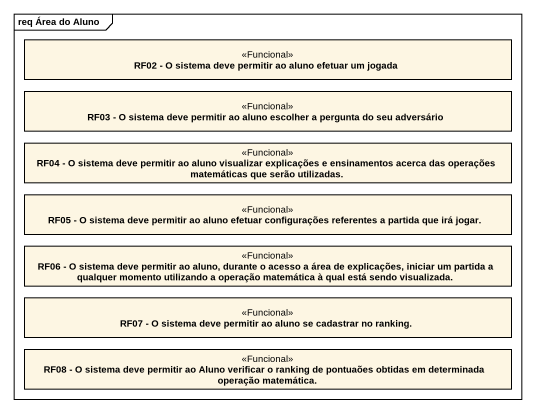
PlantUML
@startuml
mainframe req Área do Aluno
hide circle
hide empty members
class "RF02 - O sistema deve permitir ao aluno efetuar um jogada" as RF02_O_sistema_deve <<Funcional>>
class "RF03 - O sistema deve permitir ao aluno escolher a pergunta do seu adversário" as RF03_O_sistema_deve <<Funcional>>
class "RF04 - O sistema deve permitir ao aluno visualizar explicações e ensinamentos acerca das operações matemáticas que serão utilizadas." as RF04_O_sistema_deve <<Funcional>>
class "RF05 - O sistema deve permitir ao aluno efetuar configurações referentes a partida que irá jogar." as RF05_O_sistema_deve <<Funcional>>
class "RF06 - O sistema deve permitir ao aluno, durante o acesso a área de explicações, iniciar um partida a qualquer momento utilizando a operação matemática à qual está sendo visualizada." as RF06_O_sistema_deve <<Funcional>>
class "RF07 - O sistema deve permitir ao aluno se cadastrar no ranking." as RF07_O_sistema_deve <<Funcional>>
class "RF08 - O sistema deve permitir ao Aluno verificar o ranking de pontuaões obtidas em determinada operação matemática." as RF08_O_sistema_deve <<Funcional>>
@enduml
